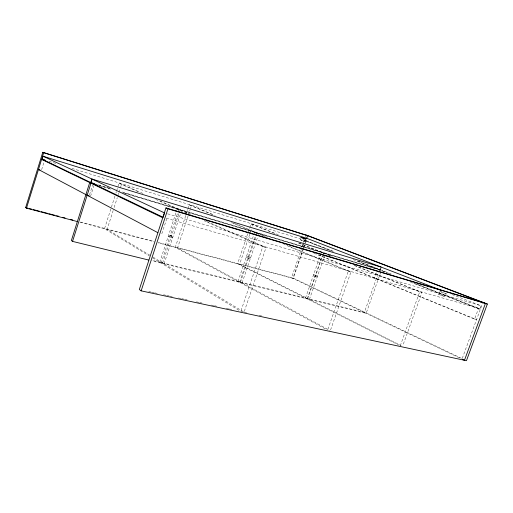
<?xml version="1.0" encoding="UTF-8"?>
<svg xmlns="http://www.w3.org/2000/svg" width="513" height="513" viewBox="0 0 513 513"><rect width="100%" height="100%" fill="white"/><g stroke="black" fill="none" stroke-linecap="round" stroke-linejoin="round"><path stroke-width="0.38" stroke-dasharray="2.56 1.92" d="M41.643 169.668L44.105 161.736M89.525 194.831L92.616 185.084M90.551 196.248L93.892 185.7M114.938 196.133L104.511 228.721L149.488 256.006M115.906 193.1L116.393 191.586M116.637 190.83L119.061 183.25L143.627 193.709M113.168 210.503L107.114 229.401L149.597 255.064M114.136 207.483L117.285 197.652M118.253 194.626L118.734 193.119M118.978 192.362L120.189 188.579M120.433 187.822L121.645 184.045M161.826 233.761L166.687 218.897M159.742 262.226L177.229 208.887M161.172 263.098L177.742 212.6M177.992 211.837L178.742 209.554M162.647 262.945L178.864 213.53M179.114 212.78L180.108 209.753M164.089 263.81L181.628 210.42M185.751 215.492L175.266 247.356L326.89 329.737M186.001 214.735L187.752 209.426M188.002 208.669L189.252 204.873L215.133 215.415M188.021 216.165L177.549 247.952L329.615 330.327M188.271 215.409L190.015 210.112M190.265 209.355L191.516 205.572M247.734 233.684L237.59 263.765L398.838 345.069M247.984 232.934L249.51 228.42M249.76 227.669L251.03 223.912L278.226 234.659M249.741 234.281L239.609 264.298L401.147 345.57M249.991 233.53L251.511 229.029M252.524 226.028L253.031 224.527M238 281.438L254.66 232.171M239.609 282.317L255.333 235.845M255.583 235.101L256.34 232.87M240.501 282.054L257.128 232.915M242.11 282.926L257.808 236.583M258.058 235.839L258.808 233.614M241.046 310.654L262.797 246.599L204.129 220.744M244.323 311.359L266.029 247.529L204.463 220.462M305.639 239.635C306.178 242.912 299.13 240.52 300.541 238.558M301.599 247.33L303.061 243.079M303.305 242.367L304.036 240.244L332.674 251.332M304.632 239.603L291.525 277.68L460.873 358.555M305.665 236.615L306.178 235.121M333.379 251.319L305.876 240.533L306.659 238.263M303.209 248.388L292.897 278.335L158.139 242.841M303.388 247.869L305.017 243.149M305.273 242.399L306.049 240.155M461.392 358.292L293.321 278.149L303.587 248.35M303.843 247.606L306.415 240.155M305.511 298.015L320.336 255.262M320.599 254.506L321.388 252.236M307.236 298.88L322.158 255.897M307.678 298.547L322.478 255.897M322.741 255.141L323.53 252.883M309.403 299.412L324.793 255.115M327.858 329.365L348.256 271.23L283.913 244.38M330.577 329.955L350.937 271.999L287.46 245.554M376.305 272.845L374.464 278.033L376.35 278.578M379.473 269.876L364.339 312.455L152.188 260.373M380.896 267.728L380.204 269.671L357.907 260.931M122.177 191.997L380.422 269.755L381.339 267.164M380.819 271.948L366.141 313.315L151.771 260.796M400.268 345.788L419.711 291.826L421.975 292.474L402.833 345.538M438.75 294.449L439.859 291.448L443.187 292.481L446.259 293.705L445.169 296.7L438.75 294.449L445.169 296.7M313.943 253.204L474.596 319.105L478.411 308.743L480.354 309.301L412.478 282.657M166.212 218.179L479.969 308.781L481.079 305.761L451.305 294.238M462.277 358.356L482.586 303.228M300.137 239.744L305.023 241.411M446.239 293.718L439.84 291.461M148.719 291.551L151.066 292.057M151.848 292.23L154.201 292.737M154.984 292.904L157.331 293.41M163.596 294.763L165.949 295.27M166.731 295.437L169.078 295.943M169.861 296.11L172.214 296.617M178.479 297.97L180.826 298.476M181.608 298.643L183.962 299.15M184.744 299.323L187.091 299.829M196.492 301.856L198.845 302.362M199.628 302.529L201.975 303.036M211.375 305.062L213.722 305.568M214.505 305.735L216.858 306.242M226.252 308.268L228.606 308.775M229.388 308.948L231.735 309.454M240.789 311.404L242.104 311.686M244.271 312.154L246.618 312.661M259.148 315.36L261.502 315.867M80.528 222.039L153.951 241.399M158.588 242.623L293.321 278.149M79.913 222.238L154.266 241.822M474.596 319.105L476.545 319.637L317.97 254.647M376.311 278.79L378.196 279.335M262.797 246.599L266.029 247.529M348.256 271.23L350.937 271.999M167.636 213.831L481.079 305.761M98.445 185.193L110.41 188.79M123.441 192.708L379.492 269.71M99.74 185.809L112.007 189.496M124.685 193.305L381.351 270.441M98.438 184.853L109.307 188.149M49.017 161.319L57.43 163.91M71.955 168.392L305.876 240.533M380.422 269.755L392.304 274.417M416.819 284.022L479.969 308.781M357.292 260.995L390.104 273.878M304.036 240.244L330.866 250.78M353.22 259.565L386.007 272.441M410.599 282.105L478.411 308.743M298.97 243.002L332.315 256.417M354.541 265.356L421.975 292.474M251.03 223.912L276.295 234.082M298.585 243.059L332.026 256.519M354.323 265.497L419.711 291.826M233.582 223.104L267.536 237.25M189.252 204.873L212.914 214.748M231.401 222.469L265.426 236.666M159.755 200.801L190.535 214.338M119.061 183.25L139.594 192.298M155.728 199.41L187.995 213.632M152.996 257.109L243.386 311.699M152.451 257.802L240.11 310.993M172.65 237.75L168.277 236.192L172.65 237.75M250.267 258.853L246.131 257.385L250.267 258.853M317.175 277.046L313.263 275.661L317.175 277.046M171.528 235.884L168.636 235.089L173.009 236.647L171.528 235.884M248.959 257.045L246.477 256.372L250.607 257.834L248.959 257.045M315.745 275.301L313.59 274.718L317.502 276.097L315.745 275.301"/><path stroke-width="0.77" d="M77.591 221.629L26.477 208.169L25.65 207.573L42.771 152.297L307.954 235.685L487.35 304.036L466.439 360.703L141.146 290.845L139.318 289.524L165.968 207.912L482.861 302.484M26.477 208.169L43.663 152.701L42.771 152.297M164.327 213.658L163.14 217.288L42.137 159.197L43.054 156.234L306.659 238.263L381.127 267.081M43.054 156.234L91.898 179.024L90.782 182.551L93.994 183.539M90.929 182.622L92.045 179.095L164.564 212.927M148.661 260.033L72.545 241.386L90.974 183.179L97.438 185.116M141.146 290.845L167.95 208.804L165.968 207.912M306.562 238.66L307.595 235.666L43.663 152.701M25.65 207.573L27.971 208.182M29.517 208.592L31.832 209.201M33.377 209.612L39.565 211.241M41.111 211.645L47.292 213.28M48.838 213.684L55.019 215.319M56.565 215.723L58.886 216.332M62.746 217.352L65.068 217.967M70.48 219.391L72.795 220M87.146 195.267L89.185 195.857M39.937 169.944L38.456 169.502L157.876 232.684M167.95 208.804L487.35 304.036M95.386 184.276L89.711 182.564L71.365 240.533L72.545 241.386M91.898 179.024L381.339 267.164L441.629 290.493M44.554 160.293L41.591 159.376L162.749 217.762M42.137 159.197L45.195 160.139M306.178 235.121L485.426 303.459L464.47 360.28L462.309 359.247M305.844 239.045L300.951 237.372L305.844 239.045"/></g></svg>
